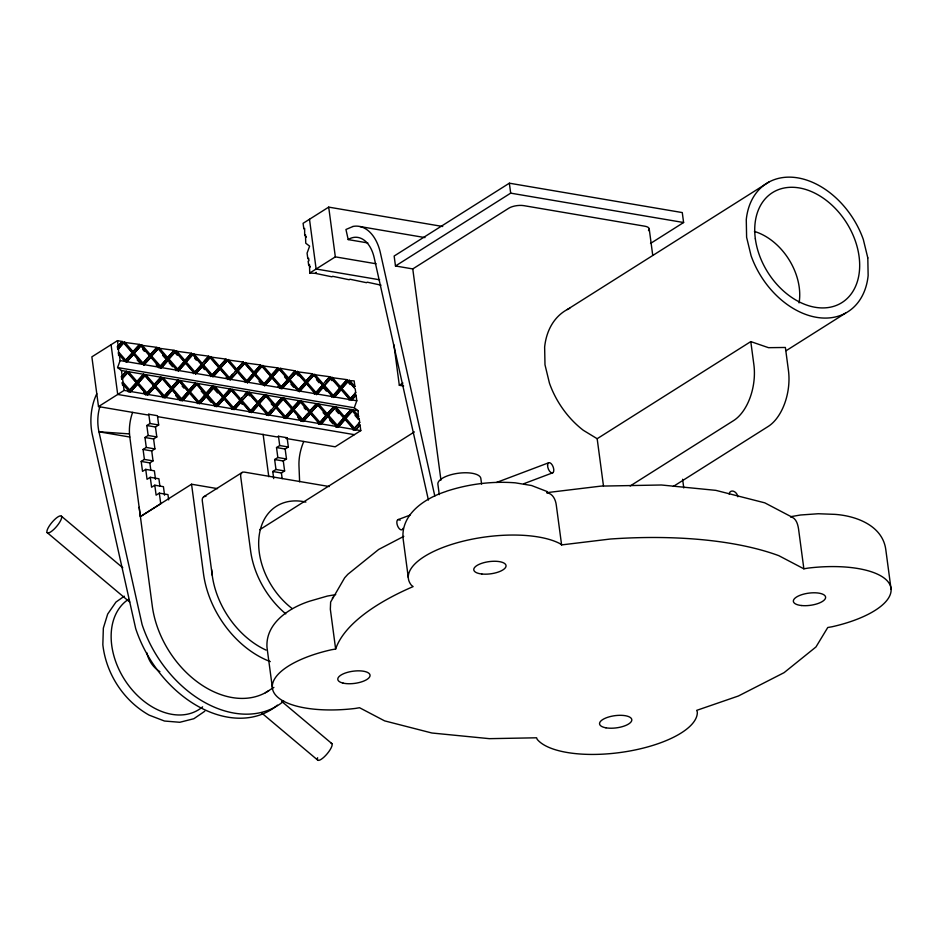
<?xml version="1.0" encoding="UTF-8"?>
<svg xmlns="http://www.w3.org/2000/svg" width="938" height="938" viewBox="0 0 938 938"><rect width="100%" height="100%" fill="white"/><g stroke="black" fill="none" stroke-linecap="round" stroke-linejoin="round"><path stroke-width="1.41" d="M359.207 418.805L359.711 422.534L353.872 428.865L345.149 418.876L352.36 410.95L359.207 418.805L358.41 419.309L358.128 410.715L121.459 370.51L117.59 367.555L120.123 360.567L119.384 354.963L118.575 355.479L118.551 348.748L123.582 342.921L132.305 352.911L125.106 360.837L118.247 352.981M358.128 410.715L354.271 407.772L356.803 400.772L356.053 395.179L351.14 400.456M403.809 536.337L378.671 549.457L347.846 574.291L344.645 577.82L330.633 602.032L330.34 609.243L335.64 649.037L331.442 649.753A82.251 31.083 -7.6 0 0 273.181 691.118A82.251 31.083 -7.6 0 0 355.326 708.436L359.535 707.721L384.592 720.865L431.867 733L489.355 738.663L536.583 737.796L537.204 739.343A82.251 31.083 -7.6 0 0 627.733 751.361A82.251 31.083 -7.6 0 0 697.309 711.907L696.676 710.371L738.405 695.996L784.086 672.652L815.966 646.962L827.762 627.499L831.959 626.783A82.251 31.083 -7.6 0 0 890.221 585.406A82.251 31.083 -7.6 0 0 808.075 568.1L803.866 568.815L778.81 555.671A253.717 95.864 -7.6 0 0 610.263 539.033L561.604 544.908L559.904 543.606A82.251 31.083 -7.6 0 0 457.392 542.703A82.251 31.083 -7.6 0 0 411.442 585.289L413.13 586.59A220.84 83.447 -7.6 0 0 335.64 649.037M332.286 598.233L333.506 596.732M118.551 348.748L117.754 349.253L117.414 346.767L122.339 341.491L117.473 340.67L91.865 356.85L98.502 406.588L147.676 414.948L148.79 414.244L157.432 415.71L158.674 424.973L155.474 426.989L146.82 425.524L148.157 435.478L144.956 437.495L146.281 447.438L143.08 449.466L144.405 459.409L141.204 461.437L142.529 471.38L145.73 469.363L154.383 470.829L155.52 479.353M117.414 346.767L122.339 341.491M117.754 349.253L123.582 342.921M125.106 360.837L132.305 352.911M123.699 342.37L132.422 352.36L139.621 344.434L121.53 341.995M132.422 352.36L139.621 344.434M133.665 353.778L140.876 345.852L149.599 355.842L143.197 363.264L142.4 363.768L133.665 353.778L140.876 345.852M133.559 354.341L126.349 362.256L133.559 354.341L142.283 364.331M121.401 376.607L126.313 371.331L121.401 376.607L121.729 379.093L127.568 372.761L136.291 382.751L129.081 390.677L122.233 382.833L123.03 382.317L122.538 378.589M121.729 379.093L127.568 372.761M142.4 363.768L147.887 357.413M140.981 345.301L149.717 355.291L156.916 347.365L138.824 344.938M149.717 355.291L156.916 347.365M150.959 356.721L158.159 348.795L166.894 358.785L160.492 366.207L159.683 366.711L150.959 356.721L158.159 348.795M150.842 357.272L143.643 365.199L150.842 357.272L159.577 367.262L158.768 367.766L161.735 367.626L168.137 360.215L176.86 370.205L176.063 370.709M129.081 390.677L136.291 382.751M136.409 382.2L143.608 374.274L136.409 382.2L127.674 372.21L125.516 371.835M122.233 382.833L122.561 385.319L123.359 384.815L128.975 391.228L128.166 391.732L130.335 392.107L137.534 384.181L146.258 394.171L145.46 394.675L143.713 392.67M137.652 383.619L144.851 375.704L153.586 385.694L147.172 393.104L146.375 393.608L137.652 383.619L144.851 375.704M130.335 392.107L137.534 384.181M159.683 366.711L166.894 358.785M158.276 348.244L167.011 358.234L174.21 350.308L156.118 347.869M167.011 358.234L174.21 350.308M160.937 368.142L168.137 360.215M168.254 359.653L175.453 351.738L184.176 361.728L177.774 369.138L176.977 369.642L168.254 359.653L175.453 351.738M146.375 393.608L150.948 388.309M153.691 385.131L160.902 377.205L153.691 385.131L144.968 375.141L142.811 374.778M145.46 394.675L147.618 395.039L154.829 387.113L163.552 397.102L162.755 397.606L165.709 397.478L172.123 390.056L180.846 400.045L180.049 400.549L183.004 400.409L189.406 392.987L198.141 402.977L197.332 403.481L200.298 403.352L206.7 395.93L215.423 405.92L214.626 406.424L217.593 406.283L223.994 398.873L232.718 408.851L231.921 409.367L234.887 409.226L241.289 401.804L250.012 411.794L249.215 412.298L252.17 412.157L258.571 404.747L267.307 414.737L266.509 415.241L269.464 415.1L275.866 407.678L284.601 417.668L283.792 418.172L286.758 418.031L293.16 410.621L301.884 420.611L301.086 421.115L297.592 417.117M154.946 386.562L162.145 378.635L170.868 388.625L164.467 396.047L163.669 396.551L154.946 386.562L162.145 378.635M147.618 395.039L154.829 387.113M176.977 369.642L184.176 361.728M175.57 351.175L184.294 361.165L191.504 353.239L173.413 350.812M184.294 361.165L191.504 353.239M185.548 362.596L192.747 354.67L201.471 364.659L195.069 372.081L194.272 372.585L185.548 362.596L192.747 354.67M185.431 363.147L178.22 371.073L185.431 363.147L194.154 373.136L193.357 373.641M163.669 396.551L170.868 388.625M170.986 388.074L178.197 380.148L170.986 388.074L162.262 378.084L160.105 377.721M164.912 397.982L172.123 390.056M172.229 389.505L179.439 381.578L188.163 391.568L181.761 398.978L180.964 399.494L172.229 389.505L179.439 381.578M194.272 372.585L201.471 364.659M204.332 360.931L208.787 356.182L190.695 353.755M192.865 354.118L201.588 364.108L208.787 356.182M202.725 366.09L195.514 374.016L202.725 366.09L211.449 376.079L210.651 376.584M202.831 365.539L210.042 357.613L218.765 367.602L212.363 375.012L211.566 375.528L202.831 365.539L210.042 357.613M180.964 399.494L188.163 391.568M188.28 391.005L195.479 383.091L188.28 391.005L179.557 381.016L177.388 380.652M182.207 400.913L189.406 392.987M189.523 392.436L196.734 384.51L205.457 394.499L199.055 401.921L198.246 402.425L189.523 392.436L196.734 384.51M211.566 375.528L218.765 367.602M210.159 357.05L218.882 367.039L226.081 359.125L207.99 356.686M218.882 367.039L226.081 359.125M212.809 376.947L220.008 369.021L228.743 379.011L227.934 379.515L226.199 377.522M220.125 368.47L227.336 360.544L236.059 370.533L229.658 377.955L228.849 378.46L220.125 368.47L227.336 360.544M213.606 376.443L220.008 369.021M198.246 402.425L205.457 394.499M205.574 393.948L212.774 386.022L205.574 393.948L196.839 383.959L194.682 383.595M199.501 403.856L206.7 395.93M206.817 395.379L214.016 387.453L222.752 397.442L216.338 404.864L215.541 405.368L206.817 395.379L214.016 387.453M228.849 378.46L232.507 374.227M227.442 359.993L236.177 369.982L243.376 362.056L225.284 359.629M236.177 369.982L243.376 362.056M237.42 371.413L244.619 363.487L253.354 373.476L246.94 380.887L246.143 381.403L237.42 371.413L244.619 363.487M237.302 371.964L230.103 379.89L237.302 371.964L246.026 381.954L245.228 382.458M215.541 405.368L222.752 397.442M222.857 396.891L230.068 388.965L222.857 396.891L214.134 386.902L211.976 386.526M216.795 406.787L223.994 398.873M224.112 398.31L231.311 390.384L240.034 400.374L233.632 407.796L232.835 408.3L224.112 398.31L231.311 390.384M246.143 381.403L253.354 373.476M244.736 362.936L253.459 372.925L260.67 364.999L242.579 362.56M253.459 372.925L260.67 364.999M254.714 374.344L261.913 366.418L270.636 376.408L264.235 383.83L263.437 384.334L254.714 374.344L261.913 366.418M254.597 374.895L247.386 382.821L254.597 374.895L263.32 384.885M232.835 408.3L240.034 400.374M229.271 389.469L231.428 389.833L240.151 399.823L241.981 397.7M244.724 394.523L247.362 391.896L240.151 399.823M234.078 409.73L241.289 401.804M241.406 401.253L248.605 393.327L257.329 403.317L250.927 410.738L250.129 411.243L241.406 401.253L248.605 393.327M263.437 384.334L270.636 376.408M262.03 365.867L270.754 375.857L277.965 367.931L259.873 365.503M270.754 375.857L277.965 367.931M271.997 377.287L279.207 369.361L287.931 379.351L281.529 386.773L280.732 387.277L271.997 377.287L279.207 369.361M271.891 377.838L264.68 385.764L271.891 377.838L280.614 387.828L279.817 388.332L278.07 386.339M250.129 411.243L257.329 403.317M257.446 402.765L264.645 394.839L257.446 402.765L248.722 392.776L246.553 392.401M251.372 412.661L258.571 404.747M258.689 404.184L265.9 396.27L274.623 406.248L268.221 413.67L267.424 414.174L258.689 404.184L265.9 396.27M280.732 387.277L287.931 379.351M277.156 368.435L279.325 368.81L288.048 378.8L293.535 372.433M288.048 378.8L295.247 370.873L280.122 368.306L279.325 368.81M279.817 388.332L281.975 388.695L289.174 380.781L297.909 390.771M289.291 380.218L296.502 372.292L305.225 382.282L298.823 389.704L298.014 390.208L289.291 380.218L296.502 372.292M289.174 380.781L281.975 388.695M267.424 414.174L271.082 409.941M274.74 405.697L281.939 397.771L274.74 405.697L266.005 395.707L263.848 395.344M268.667 415.604L275.866 407.678M275.983 407.127L283.182 399.201L291.917 409.191L285.515 416.613L284.706 417.117L275.983 407.127L283.182 399.201M298.929 389.153L305.225 382.282M296.607 371.741L305.342 381.731L312.542 373.805L294.45 371.378L295.247 370.873M305.342 381.731L312.542 373.805M306.585 383.161L313.784 375.235L322.52 385.225L316.106 392.647L315.309 393.151L306.585 383.161L313.784 375.235M306.468 383.712L299.269 391.638L306.468 383.712L315.191 393.702L314.394 394.206M284.706 417.117L291.917 409.191M292.023 408.64L299.234 400.714L292.023 408.64L283.299 398.65L281.142 398.287M285.961 418.547L293.16 410.621M293.277 410.058L300.477 402.144L309.2 412.134L302.798 419.544L302.001 420.048L293.277 410.058L300.477 402.144M315.309 393.151L322.52 385.225M325.369 381.496L329.836 376.748L311.744 374.309M313.902 374.684L322.625 384.674L329.836 376.748M323.762 386.655L316.563 394.581L323.762 386.655L332.486 396.645L331.689 397.149M323.88 386.093L331.079 378.178L339.802 388.168L333.4 395.578L332.603 396.082L323.88 386.093L331.079 378.178M302.001 420.048L307.488 413.693M309.317 411.571L316.528 403.645L309.317 411.571L300.594 401.581L298.436 401.218M301.086 421.115L303.244 421.479L310.455 413.552L319.178 423.542L318.381 424.046L321.335 423.917L327.749 416.495L336.472 426.485L335.675 426.989L338.63 426.849L345.032 419.427L353.767 429.416L352.958 429.932L355.924 429.792L360.04 425.02L360.79 430.612L335.183 446.805L286.008 438.445L287.122 437.741L288.353 447.004L285.152 449.032L276.511 447.555L277.836 457.51L274.635 459.526L275.971 469.481L272.77 471.497L273.708 478.603M310.572 413.001L317.771 405.075L326.494 415.065L320.093 422.487L319.295 422.991L310.572 413.001L317.771 405.075M303.244 421.479L310.455 413.552M332.603 396.082L339.802 388.168M331.196 377.615L339.919 387.605L347.13 379.679L329.039 377.252M339.919 387.605L347.13 379.679M333.846 397.513L341.057 389.587L349.78 399.576L348.983 400.08M341.174 389.036L348.373 381.109L355.232 388.953L355.725 392.694L350.695 398.521L349.897 399.025L341.174 389.036L348.373 381.109M334.655 397.009L341.057 389.587M319.295 422.991L326.494 415.065M326.612 414.514L333.811 406.588L326.612 414.514L317.888 404.524L315.719 404.161M320.538 424.422L327.749 416.495M327.854 415.944L335.065 408.018L343.789 418.008L337.387 425.418L336.59 425.934L327.854 415.944L335.065 408.018M349.897 399.025L355.725 392.694M351.938 399.951L356.053 395.179M336.59 425.934L343.789 418.008M343.906 417.445L351.105 409.531L343.906 417.445L335.183 407.467L333.013 407.092M337.832 427.353L345.032 419.427M345.149 418.876L352.36 410.95M353.872 428.865L359.711 422.534M355.127 430.296L360.04 425.02M124.308 596.193L115.949 602.079L107.671 614.085L103.344 628.12L102.84 644.734C106.1 673.801 123.617 700.792 149.165 715.143L164.478 721.029L179.791 722.283L193.861 718.719L204.777 711.25M442.713 226.492L328.699 207.122L303.091 223.314L303.842 228.907L304.639 228.403L304.674 235.121L306.386 237.091M304.674 235.121L305.471 234.617L305.753 243.212L309.61 246.155L307.078 253.154L307.828 258.747L308.625 258.243L308.954 260.729L308.156 261.233L308.649 264.962L310.372 266.931M148.802 356.358L149.599 355.842M127.674 372.21L128.483 371.706L137.206 381.696M308.649 264.962L309.458 264.457L309.728 273.052L315.391 273.368L331.888 276.816L332.685 276.311L349.182 279.747L349.98 279.243L366.465 282.69L367.274 282.186L381.004 285.152M144.968 375.141L145.765 374.637L154.5 384.627M98.502 406.588L124.109 390.407L128.975 391.228M309.728 273.052L335.335 256.86L376.079 263.777M315.508 272.817L316.305 272.313M162.262 378.084L163.06 377.58L171.783 387.57M152.777 386.198L153.586 385.694M179.557 381.016L180.354 380.511L189.077 390.501M650.515 243.446L683.603 222.517L682.278 212.574L509.357 183.191L394.148 256.039L395.473 265.982L412.767 268.925L508.783 208.224A10.834 4.092 -7.6 0 1 523.826 205.645L644.863 226.21A10.834 4.092 -7.6 0 1 648.475 230.631M196.839 383.959L197.648 383.454L206.372 393.444M395.473 265.982L510.682 193.146L683.603 222.517M146.82 425.524L150.021 423.507L158.674 424.973M235.262 371.038L236.059 370.533M214.134 386.902L214.931 386.386L223.666 396.375M144.956 437.495L153.598 438.961L156.798 436.944L155.474 426.989M231.428 389.833L232.225 389.329L240.949 399.318M143.08 449.466L151.722 450.932L154.922 448.915L153.598 438.961M248.722 392.776L249.52 392.272L258.243 402.261M141.204 461.437L149.846 462.903L153.046 460.886L151.722 450.932M266.005 395.707L266.814 395.203L275.538 405.193M159.859 485.861L158.909 478.755L150.256 477.29L147.055 479.306L145.73 469.363M283.299 398.65L284.097 398.146L292.832 408.136M273.826 406.764L274.623 406.248M164.572 495.205L163.435 486.681L154.793 485.204L151.593 487.232L150.256 477.29M300.594 401.581L301.391 401.077L310.115 411.067M168.676 499.919L167.961 494.607L159.319 493.13L156.118 495.158L154.793 485.204M348.49 380.558L354.154 380.875L354.892 386.468L354.095 386.972L348.49 380.558L346.321 380.195M139.176 507.306L140.348 516.592L191.551 484.219L217.522 488.639M140.419 516.615L160.738 503.765L159.319 493.13M317.888 404.524L318.686 404.02L327.409 414.01M308.403 412.638L309.2 412.134M287.122 437.741L278.48 436.276L277.367 436.979L157.76 416.66M335.183 407.467L335.98 406.951L344.703 416.941M276.511 447.555L279.712 445.538L288.353 447.004M203.851 496.683L242.25 472.4M350.308 410.035L353.274 409.894L358.879 416.308M393.925 344.809L399.318 385.284L402.906 383.021M274.635 459.526L283.288 461.004L286.489 458.975L285.152 449.032M272.77 471.497L281.412 472.975L284.613 470.946L283.288 461.004M567.232 309.563L768.855 182.089M259.744 529.689L414.385 431.914M569.765 308.297A75.966 54.345 57.7 0 0 544.638 347.095L544.99 364.788L549.457 383.185A75.966 54.345 57.7 0 0 583.342 430.308L597.166 438.714L750.787 341.596L768.503 347.681L785.376 347.47L788.448 370.51A43.359 25.478 -80.4 0 1 768.152 426.485L673.378 486.412M786.185 350.671L845.56 313.14M265.36 692.76L273.896 687.366M630.172 485.978L733.575 420.611A43.359 25.478 -80.4 0 0 753.871 364.636L750.787 341.596M397.853 519.722L410.023 515.126M496.542 482.46L548.589 462.809M524.025 483.633L552.787 472.775M352.887 226.515L345.946 229.493L348.209 239.6L367.837 242.942M335.734 594.622L327.339 596.064L309.821 601.129C289.596 607.601 265.431 623.067 266.99 647.349L272.301 687.144M790.746 516.674L800.536 514.997L818.264 513.743L834.867 514.364C855.995 515.794 882.588 525.491 885.789 549.598L891.1 589.392M546.702 492.661L601 486.107L661.419 484.993L715.87 490.363L764.81 502.85L792.176 517.213C796.55 519.324 797.863 524.623 798.555 529.02L803.866 568.815M129.397 433.895L98.959 431.797A32.771 20.472 -87.4 0 1 99.803 406.811M360.004 226.55L424.996 237.595M379.632 279.794L316.129 269.007L309.493 219.269M399.318 385.284L403.645 386.022M120.123 360.567L356.803 400.772M117.59 367.555L354.271 407.772M131.132 391.592L146.258 394.171M148.427 394.535L163.552 397.102M165.709 397.478L180.846 400.045M183.004 400.409L198.141 402.977M200.298 403.352L215.423 405.92M217.593 406.283L232.718 408.851M234.887 409.226L250.012 411.794M252.17 412.157L267.307 414.737M269.464 415.1L284.601 417.668M286.758 418.031L301.884 420.611M304.053 420.974L319.178 423.542M321.335 423.917L336.472 426.485M338.63 426.849L353.767 429.416M355.924 429.792L360.79 430.612M354.388 434.657L117.707 394.452L111.071 344.715M148.157 435.478L156.798 436.944M277.836 457.51L286.489 458.975M268.819 690.673A86.8 62.107 57.7 0 1 198.258 682.594A86.8 62.107 57.7 0 1 152.296 606.124L129.807 437.038L98.959 431.797L142.095 624.544A105.935 75.79 57.7 0 0 283.792 701.108M146.281 447.438L154.922 448.915M275.971 469.481L284.613 470.946M329.344 486.552L244.326 472.107A5.417 3.881 57.7 0 0 240.667 476.34L250.622 550.946A75.872 54.287 57.7 0 0 285.785 613.874M144.405 459.409L153.046 460.886M547.053 492.825C552.904 493.587 555.659 499.907 556.293 505.125L561.604 544.908M790.781 516.873L792.176 517.213M547.311 491.618L531.565 485.521L515.314 482.836C492.262 481.03 468.953 483.973 446.969 491.078L445.82 491.547C425.594 498.031 401.429 513.496 402.988 537.779L408.3 577.562M61.427 516.205A10.881 3.084 -49.9 0 1 52.434 530.638A10.881 3.084 -49.9 0 1 49.034 526.382A10.881 3.084 -49.9 0 1 61.427 516.205L122.784 567.807M281.681 701.413L331.888 743.623M47.17 532.608L129.725 602.044M261.843 713.126L317.63 760.038M349.288 380.054L354.892 386.468M347.576 381.614L350.144 384.557M331.993 377.111L340.717 387.101M341.971 388.531L350.695 398.521M330.282 378.682L332.029 380.676M352.465 410.398L358.082 416.824M354.986 415.382L358.41 419.309M314.699 374.18L323.434 384.17M324.677 385.588L333.4 395.578M316.481 379.738L319.096 382.739M322.965 387.16L326.447 391.158M345.946 418.371L354.681 428.361M336.003 410.516L338.63 413.517M297.416 371.237L306.14 381.227M307.383 382.657L316.106 392.647M296.572 373.805L298.319 375.798M328.663 415.428L337.387 425.418M323.082 412.579L325.697 415.569M329.566 420.001L333.049 423.988M280.122 368.306L288.845 378.295M290.088 379.714L298.823 389.704M284.519 376.853L287.134 379.855M290.991 384.275L293.617 387.277M311.369 412.497L320.093 422.487M304.041 407.643L305.788 409.636M262.828 365.363L271.551 375.352M272.806 376.783L281.529 386.773M294.075 409.554L302.798 419.544M245.533 362.42L254.268 372.409M255.511 373.84L264.235 383.83M259.029 381.403L260.776 383.396M276.78 406.623L285.515 416.613M271.199 403.762L272.946 405.755M228.251 359.489L236.974 369.478M238.217 370.909L246.94 380.887M259.498 403.68L268.221 413.67M247.808 393.831L249.555 395.824M210.956 356.546L219.68 366.535M220.922 367.966L229.658 377.955M242.203 400.749L250.927 410.738M240.48 402.308L242.227 404.313M193.662 353.614L202.385 363.604M203.64 365.023L212.363 375.012M194.565 358.175L196.312 360.169M201.916 366.594L204.543 369.595M224.909 397.806L233.632 407.796M214.099 388.953L217.581 392.952M176.367 350.671L185.103 360.661M186.345 362.091L195.069 372.081M175.523 353.239L177.27 355.232M207.615 394.875L216.338 404.864M201.166 391.017L204.66 395.004M205.903 396.434L211.144 402.425M159.073 347.74L167.808 357.73M169.051 359.148L177.774 369.138M162.602 355.291L166.085 359.289M169.086 362.713L172.569 366.711M190.32 391.932L199.055 401.921M182.124 386.081L183.871 388.074M141.79 344.797L150.514 354.787M151.757 356.217L160.492 366.207M142.693 349.358L144.44 351.363M156.154 364.776L157.901 366.77M173.038 388.989L181.761 398.978M175.687 395.555L179.17 399.553M124.496 341.866L133.219 351.844M134.474 353.274L143.197 363.264M137.112 359.84L139.739 362.83M155.743 386.057L164.467 396.047M119.044 352.477L125.903 360.333M119.384 354.963L124.989 361.388M138.449 383.114L147.172 393.104M123.03 382.317L129.89 390.173M434.822 496.026L380.594 253.741A42.831 26.768 -87.4 0 0 352.887 226.468M428.42 500.071L374.192 257.786A32.713 20.437 -87.4 0 0 348.186 239.542M649.225 228.954L652.696 254.995M682.618 479.271L683.779 487.948M597.166 438.714L603.462 485.837M509.357 183.191L510.682 193.146M481.593 484.09L480.819 478.286A21.68 8.196 -7.6 0 0 457.685 473.338A21.68 8.196 -7.6 0 0 437.917 484.465L439.277 494.631M412.767 268.925L440.954 480.162M354.927 393.198L355.256 395.684M358.902 423.038L359.242 425.524M328.699 207.122L335.335 256.86M278.48 436.276L279.712 445.538M281.412 472.975L282.174 478.65M263.121 434.247L268.784 476.727M212.223 575.229L202.268 500.622A5.417 3.881 57.7 0 1 205.926 496.39M191.551 484.219L203.499 573.751A86.8 62.107 57.7 0 0 270.296 661.595M148.79 414.244L150.021 423.507M149.846 462.903L150.795 470.008M117.473 340.67L118.223 346.263M121.459 370.51L122.198 376.103M123.359 384.815L124.109 390.407M129.807 437.038L129.444 433.028A32.513 19.112 -80.4 0 1 132.61 412.38M299.621 481.815L298.976 465.776A32.771 17.81 -73.9 0 1 303.783 441.47M96.802 393.714A42.831 26.768 -87.4 0 0 92.592 435.818L135.693 628.589A105.935 75.79 57.7 0 0 277.39 705.153M292.105 608.516A65.039 46.525 57.7 0 1 259.146 535.844A65.039 46.525 57.7 0 1 305.894 502.088M266.052 650.104A75.872 54.287 57.7 0 1 211.671 569.683M159.894 671.643A21.68 15.512 57.7 0 1 146.879 652.836M202.596 706.865A65.402 46.794 57.7 0 1 126.337 682.301A65.402 46.794 57.7 0 1 128.541 599.3M331.137 743.271A10.881 3.084 -49.9 0 1 325.779 755.336A10.881 3.084 -49.9 0 1 317.607 757.716M754.422 231.44A54.193 38.775 57.7 0 1 799.07 302.915M402.93 528.364A5.417 2.626 69.3 0 1 399.271 528.645A5.417 2.626 69.3 0 1 396.868 521.739A5.417 2.626 69.3 0 1 400.104 520.25M729.189 494.068A5.417 3.881 57.7 0 1 733.434 491.219A5.417 3.881 57.7 0 1 737.854 496.788M867.802 257.903L863.323 239.507A75.966 54.345 57.7 0 0 797.91 177.892A75.966 54.345 57.7 0 0 746.273 219.621L746.613 237.314L751.08 255.711A75.966 54.345 57.7 0 0 816.506 317.325A75.966 54.345 57.7 0 0 868.142 275.596L867.802 257.903M755.336 238.791A65.039 46.525 57.7 0 0 840.038 303.701A65.039 46.525 57.7 0 0 826.249 200.333A65.039 46.525 57.7 0 0 755.336 238.791M605.96 727.818A16.263 6.144 -7.6 0 0 631.696 720.701A16.263 6.144 -7.6 0 0 609.395 716.784A16.263 6.144 -7.6 0 0 605.96 727.818M343.12 683.122A16.263 6.144 -7.6 0 0 369.701 676.779A16.263 6.144 -7.6 0 0 348.936 671.971A16.263 6.144 -7.6 0 0 343.12 683.122M481.804 573.997A16.263 6.144 -7.6 0 0 506.051 565.895A16.263 6.144 -7.6 0 0 481.898 563.257A16.263 6.144 -7.6 0 0 481.804 573.997M801.474 605.526A16.263 6.144 -7.6 0 0 825.616 597.377A16.263 6.144 -7.6 0 0 801.345 594.821A16.263 6.144 -7.6 0 0 801.474 605.526M547.581 465.201A5.417 2.626 69.3 0 0 552.119 472.951A5.417 2.626 69.3 0 0 552.376 465.236A5.417 2.626 69.3 0 0 547.581 465.201"/></g></svg>
